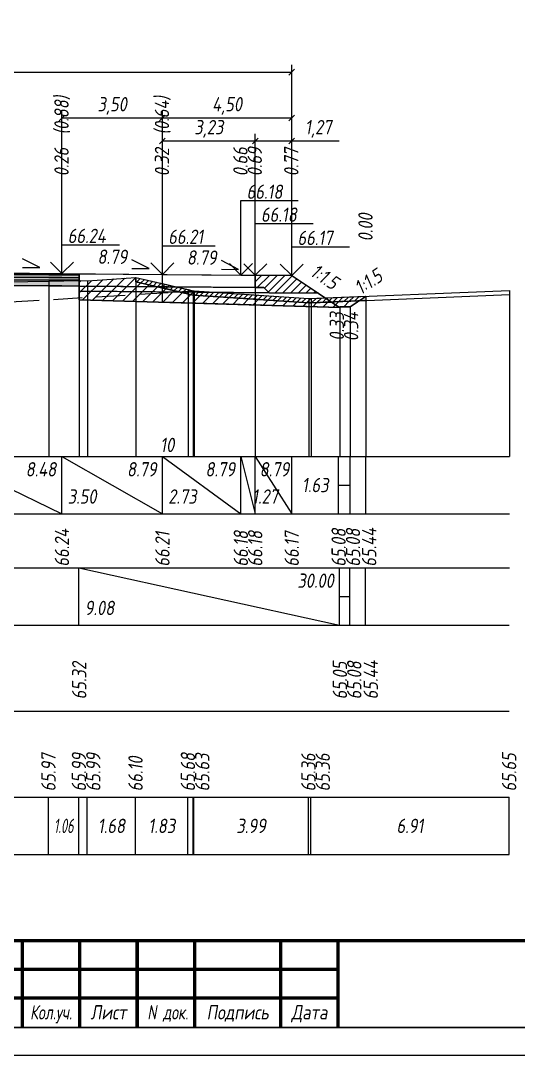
# Model space of a CAD drawing. Extents: x -717 to 1451, y -133302 to 233.
# Drawn here: x 209.7 to 296.3, y -125013.4 to -124833 of the extents above; entities that cross this region are included whole.
import ezdxf
from ezdxf.enums import TextEntityAlignment as Align

# ---------------------------------------------------------------- set-up
doc = ezdxf.new("R2010")
doc.units = 0
doc.linetypes.add('штриховая', pattern=[0.75, 0.5, -0.25])
for name, color, linetype in [('Зарамочное оформление', 7, 'Continuous'), ('Интерполированный поперечник', 2, 'Continuous'), ('Код_510', 7, 'Continuous'), ('Код_514', 1, 'Continuous'), ('Код_516', 1, 'Continuous'), ('Контур_0', 7, 'Continuous'), ('Контур_2564', 7, 'Continuous'), ('Контур_2660', 7, 'Continuous'), ('Контур_2665', 7, 'Continuous'), ('Контур_400', 7, 'Continuous'), ('Контур_508', 7, 'Continuous'), ('Контур_512', 7, 'Continuous'), ('Контур_513', 7, 'Continuous'), ('Красный поперечник', 1, 'Continuous'), ('Объём_2501', 7, 'Continuous'), ('Объём_2564', 7, 'Continuous'), ('Объём_2650', 7, 'Continuous'), ('Объём_2660', 7, 'Continuous'), ('Объём_2661', 7, 'Continuous'), ('Объём_2662', 7, 'Continuous'), ('Объём_2663', 7, 'Continuous'), ('Объём_2664', 7, 'Continuous'), ('Объём_2665', 7, 'Continuous'), ('Объём_2666', 7, 'Continuous'), ('Объём_2667', 7, 'Continuous'), ('Объём_2668', 7, 'Continuous'), ('Объём_2669', 7, 'Continuous'), ('Объём_2675', 7, 'Continuous'), ('Объём_2753', 7, 'Continuous'), ('Откосы', 7, 'Continuous'), ('Отметки покрытия', 7, 'Continuous'), ('Рабочие отметки', 7, 'Continuous'), ('Рабочие отметки доп.', 7, 'Continuous'), ('Слои выравнивания', 7, 'Continuous'), ('Таблица', 7, 'Continuous'), ('Уклоны проезжей части', 7, 'Continuous'), ('Черный поперечник', 3, 'Continuous')]:
    doc.layers.add(name, color=color, linetype=linetype)
for name, color, linetype, true_color in [('Контур_2540', 2, 'Continuous', 0xffff00), ('Контур_2560', 2, 'Continuous', 0xffff00), ('Контур_2561', 7, 'Continuous', 0xff8040), ('Контур_2562', 3, 'Continuous', 0x00ff00), ('Контур_2563', 7, 'Continuous', 0xff8000), ('Контур_2570', 7, 'Continuous', 0x80ff00), ('Контур_2725', 7, 'Continuous', 0x323232), ('Контур_2736', 4, 'Continuous', 0x00ffff), ('Контур_2737', 4, 'Continuous', 0x00ffff), ('Контур_2738', 4, 'Continuous', 0x00ffff), ('Контур_2739', 4, 'Continuous', 0x00ffff), ('Контур_2741', 4, 'Continuous', 0x00ffff), ('Контур_2742', 4, 'Continuous', 0x00ffff), ('Контур_2743', 4, 'Continuous', 0x00ffff), ('Контур_2744', 7, 'Continuous', 0xa4ffff), ('Контур_2745', 7, 'Continuous', 0xa4ffff), ('Контур_2747', 4, 'Continuous', 0x00ffff), ('Контур_2748', 4, 'Continuous', 0x00ffff), ('Контур_2749', 4, 'Continuous', 0x00ffff), ('Контур_2750', 4, 'Continuous', 0x00ffff), ('Контур_2751', 4, 'Continuous', 0x00ffff), ('Контур_2752', 4, 'Continuous', 0x00ffff), ('Контур_2760', 7, 'Continuous', 0x323232), ('Контур_2761', 7, 'Continuous', 0x323232), ('Контур_2762', 7, 'Continuous', 0x323232), ('Контур_2763', 7, 'Continuous', 0x323232), ('Контур_402', 7, 'Continuous', 0xff6464), ('Контур_703', 4, 'Continuous', 0x00ffff), ('Контур_705', 4, 'Continuous', 0x00ffff), ('Контур_707', 4, 'Continuous', 0x00ffff), ('Контур_720', 131, 'Continuous', 0xaaffff), ('Объём_2500', 7, 'Continuous', 0xc0c0c0), ('Объём_2520', 7, 'Continuous', 0x80ffff), ('Объём_2540', 2, 'Continuous', 0xffff00), ('Объём_2560', 2, 'Continuous', 0xffff00), ('Объём_2561', 7, 'Continuous', 0xff8040), ('Объём_2562', 3, 'Continuous', 0x00ff00), ('Объём_2563', 7, 'Continuous', 0xff8000), ('Объём_2570', 7, 'Continuous', 0x80ff00), ('Объём_2600', 7, 'Continuous', 0x808000), ('Объём_2746', 2, 'Continuous', 0xffff00)]:
    doc.layers.add(name, color=color, linetype=linetype, true_color=true_color)
doc.styles.get("Standard").update_dxf_attribs({"font": 'txt', "height": 2.5})
doc.styles.add('М', font='romand.shx', dxfattribs={"width": 0.8, "oblique": 10, "height": 2.5})
doc.dimstyles.new('ISO-25', dxfattribs={"dimtxt": 2.5, "dimasz": 2.5, "dimexe": 1.25, "dimexo": 0.625, "dimtad": 1, "dimtxsty": 'Standard', "dimcen": 2.5, "dimadec": 0, "dimazin": 0, "dimtfac": 1, "dimtmove": 0, "dimatfit": 3, "dimfxl": 1, "dimarcsym": 0})

# ---------------------------------------------------------------- blocks, each defined once
blk = doc.blocks.new('Штамп')
at = {"linetype": 'Continuous'}
blk.add_wipeout([(199.95, -411.25), (384.95, -411.25), (384.95, -426.25), (199.95, -426.25)], dxfattribs=at).dxf.layer = 'Зарамочное оформление'
at = {"layer": 'Зарамочное оформление', "linetype": 'Continuous', "lineweight": -3, "const_width": 0.6, "flags": 128}
for points in [[(199.95, -426.25), (199.95, -411.25), (384.95, -411.25)], [(209.95, -411.25), (209.95, -426.25)], [(219.95, -411.25), (219.95, -426.25)], [(229.95, -411.25), (229.95, -426.25)], [(239.95, -411.25), (239.95, -426.25)], [(254.95, -411.25), (254.95, -426.25)], [(264.95, -411.25), (264.95, -426.25)], [(374.95, -411.25), (374.95, -426.25)], [(199.95, -416.25), (264.95, -416.25)], [(374.95, -418.25), (384.95, -418.25)], [(199.95, -421.25), (264.95, -421.25)]]:
    blk.add_lwpolyline(points, dxfattribs=at)
at = {"linetype": 'Continuous', "insert": (319.95, -419.17), "char_height": 5, "width": 110, "attachment_point": 5, "style": 'М'}
blk.add_mtext('{\\Q10;\\W0.8;43/23-Р-ЗП2-1}', dxfattribs=at)
at = {"layer": 'Зарамочное оформление', "linetype": 'Continuous', "style": 'М', "oblique": 10}
for s, width, p in [('Лист', 0.8, (379.95, -414.66)), ('Изм.', 0.8, (204.95, -423.75)), ('Кол.уч.', 0.7, (214.95, -423.75)), ('Лист', 0.8, (224.95, -423.75)), ('N док.', 0.7, (235.28, -423.75)), ('Подпись', 0.8, (247.45, -423.75)), ('Дата', 0.8, (259.95, -423.75))]:
    blk.add_text(s, height=2.5, dxfattribs=dict(at, width=width)).set_placement(p, align=Align.MIDDLE_CENTER)
blk = doc.blocks.new('шифр')
blk.add_blockref('Штамп', (0, -124642))
blk = doc.blocks.new('_Oblique')
at = {"color": 0, "linetype": 'ByBlock', "lineweight": -2}
blk.add_line((-0.5, -0.5), (0.5, 0.5), dxfattribs=at)
blk = doc.blocks.new('*D3948')
at = {"color": 0, "lineweight": -2, "transparency": 16777216}
for p, q in [((250.51, -124876.85), (250.51, -124852.76)), ((256.87, -124876.91), (256.87, -124852.76)), ((250.51, -124854.01), (256.87, -124854.01)), ((256.87, -124854.01), (265.13, -124854.01))]:
    blk.add_line(p, q, dxfattribs=at)
at = {"layer": 'Defpoints', "color": 0, "transparency": 16777216}
for p in [(256.87, -124854.01), (250.51, -124877.48), (256.87, -124877.53)]:
    blk.add_point(p, dxfattribs=at)
at = {"color": 0, "lineweight": -2, "transparency": 16777216, "rotation": 180}
blk.add_blockref('_Oblique', (250.51, -124854.01), dxfattribs=at)
at = {"color": 0, "lineweight": -2, "transparency": 16777216}
blk.add_blockref('_Oblique', (256.87, -124854.01), dxfattribs=at)
at = {"color": 0, "transparency": 16777216, "insert": (261.5, -124851.89), "char_height": 2.5, "width": 9.1667, "attachment_point": 5, "style": 'М'}
blk.add_mtext('1,27', dxfattribs=at)
blk = doc.blocks.new('*D3950')
at = {"color": 0, "lineweight": -2, "transparency": 16777216}
for p, q in [((234.35, -124876.71), (234.35, -124852.76)), ((250.51, -124876.85), (250.51, -124852.76)), ((234.35, -124854.01), (250.51, -124854.01))]:
    blk.add_line(p, q, dxfattribs=at)
at = {"layer": 'Defpoints', "color": 0, "transparency": 16777216}
for p in [(250.51, -124854.01), (234.35, -124877.34), (250.51, -124877.48)]:
    blk.add_point(p, dxfattribs=at)
at = {"color": 0, "lineweight": -2, "transparency": 16777216, "rotation": 180}
blk.add_blockref('_Oblique', (234.35, -124854.01), dxfattribs=at)
at = {"color": 0, "lineweight": -2, "transparency": 16777216}
blk.add_blockref('_Oblique', (250.51, -124854.01), dxfattribs=at)
at = {"color": 0, "transparency": 16777216, "insert": (242.43, -124851.89), "char_height": 2.5, "width": 10, "attachment_point": 5, "style": 'М'}
blk.add_mtext('3,23', dxfattribs=at)
blk = doc.blocks.new('*D3952')
at = {"color": 0, "lineweight": -2, "transparency": 16777216}
for p, q in [((216.85, -124876.56), (216.85, -124848.76)), ((234.35, -124876.71), (234.35, -124848.76)), ((234.35, -124850.01), (216.85, -124850.01))]:
    blk.add_line(p, q, dxfattribs=at)
at = {"layer": 'Defpoints', "color": 0, "transparency": 16777216}
for p in [(216.85, -124850.01), (216.85, -124877.18), (234.35, -124877.34)]:
    blk.add_point(p, dxfattribs=at)
at = {"color": 0, "lineweight": -2, "transparency": 16777216, "rotation": 180}
blk.add_blockref('_Oblique', (216.85, -124850.01), dxfattribs=at)
at = {"color": 0, "lineweight": -2, "transparency": 16777216}
blk.add_blockref('_Oblique', (234.35, -124850.01), dxfattribs=at)
at = {"color": 0, "transparency": 16777216, "insert": (225.6, -124847.89), "char_height": 2.5, "width": 9.5833, "attachment_point": 5, "style": 'М'}
blk.add_mtext('3,50', dxfattribs=at)
blk = doc.blocks.new('*D3953')
at = {"color": 0, "lineweight": -2, "transparency": 16777216}
for p, q in [((234.35, -124876.71), (234.35, -124848.76)), ((256.87, -124876.91), (256.87, -124848.76)), ((256.87, -124850.01), (234.35, -124850.01))]:
    blk.add_line(p, q, dxfattribs=at)
at = {"layer": 'Defpoints', "color": 0, "transparency": 16777216}
for p in [(234.35, -124850.01), (234.35, -124877.34), (256.87, -124877.53)]:
    blk.add_point(p, dxfattribs=at)
at = {"color": 0, "lineweight": -2, "transparency": 16777216, "rotation": 180}
blk.add_blockref('_Oblique', (234.35, -124850.01), dxfattribs=at)
at = {"color": 0, "lineweight": -2, "transparency": 16777216}
blk.add_blockref('_Oblique', (256.87, -124850.01), dxfattribs=at)
at = {"color": 0, "transparency": 16777216, "insert": (245.61, -124847.89), "char_height": 2.5, "width": 9.5833, "attachment_point": 5, "style": 'М'}
blk.add_mtext('4,50', dxfattribs=at)
blk = doc.blocks.new('*D3955')
at = {"color": 0, "lineweight": -2, "transparency": 16777216}
for p, q in [((120.12, -124878.37), (120.12, -124840.76)), ((120.12, -124842.01), (256.87, -124842.01)), ((256.87, -124876.91), (256.87, -124840.76))]:
    blk.add_line(p, q, dxfattribs=at)
at = {"layer": 'Defpoints', "color": 0, "transparency": 16777216}
for p in [(256.87, -124842.01), (256.87, -124877.53), (120.12, -124879)]:
    blk.add_point(p, dxfattribs=at)
at = {"color": 0, "lineweight": -2, "transparency": 16777216, "rotation": 180}
blk.add_blockref('_Oblique', (120.12, -124842.01), dxfattribs=at)
at = {"color": 0, "lineweight": -2, "transparency": 16777216}
blk.add_blockref('_Oblique', (256.87, -124842.01), dxfattribs=at)
at = {"color": 0, "transparency": 16777216, "insert": (188.5, -124839.89), "char_height": 2.5, "width": 12.5, "attachment_point": 5, "style": 'М'}
blk.add_mtext('27,35', dxfattribs=at)

msp = doc.modelspace()

# ---------------------------------------------------------------- linework, layer by layer
at = {"flags": 128}
msp.add_lwpolyline([(-30.054, -125013.421), (389.946, -125013.421), (389.946, -124716.421), (-30.054, -124716.421)], close=True, dxfattribs=at)
at = {"const_width": 0.6, "flags": 128}
msp.add_lwpolyline([(-10.054, -125008.421), (384.946, -125008.421), (384.946, -124721.421), (-10.054, -124721.421)], close=True, dxfattribs=at)

# ---------------------------------------------------------------- next in the draw order: block references
msp.add_blockref('шифр', (0, 59.829))

# ---------------------------------------------------------------- next in the draw order: hatches: boundary and pattern name
at = {"layer": 'Объём_2563'}
h = msp.add_hatch(dxfattribs=at)
h.set_pattern_fill('ANSI31', color=256, scale=0.3)
h.paths.add_polyline_path([(136.349, -124880.407), (135.429, -124881.327), (114.713, -124881.788), (120.121, -124878.183), (122.833, -124877.864), (122.833, -124878.364), (122.333, -124878.364), (122.333, -124879.364), (123.733, -124879.364), (123.733, -124878.797), (132.728, -124878.619), (132.728, -124879.158), (134.128, -124879.158), (134.128, -124878.537), (136.949, -124878.41), (136.95, -124879.224), (136.45, -124879.225), (136.451, -124880.225), (137.849, -124880.223), (137.849, -124880.373)])
h.paths.add_polyline_path([(252.011, -124879.58), (250.511, -124879.566), (250.511, -124877.416), (256.871, -124877.472), (261.508, -124880.563), (252.919, -124880.488)])
at = {"layer": 'Объём_2570'}
h = msp.add_hatch(dxfattribs=at)
h.set_pattern_fill('ANSI31', color=256, scale=0.2)
h.paths.add_polyline_path([(120.651, -124881.12), (119.297, -124881.622), (105, -124886.409), (105, -124885.659), (119.297, -124880.872), (120.651, -124880.37)])
h.paths.add_polyline_path([(269.797, -124881.838), (259.829, -124882.249), (239.728, -124880.884), (229.718, -124878.542), (229.718, -124877.792), (239.728, -124880.134), (259.829, -124881.499), (269.797, -124881.088)])
at = {"layer": 'Объём_2600'}
h = msp.add_hatch(dxfattribs=at)
h.set_pattern_fill('ANSI31', color=6, scale=0.4)
h.paths.add_polyline_path([(110.588, -124884.538), (105, -124888.263), (98.249, -124888.669)])
h.paths.add_polyline_path([(137.849, -124882.742), (113.796, -124883.464), (119.297, -124881.622), (120.651, -124881.12), (120.651, -124880.37), (122.643, -124880.228), (134.396, -124879.097), (134.896, -124879.847), (137.849, -124879.792)])
h.paths.add_polyline_path([(267.046, -124882.922), (265.267, -124882.922), (265.267, -124883.07), (219.856, -124881.707), (219.856, -124878.342), (221.31, -124878.378), (229.718, -124877.792), (229.718, -124878.542), (239.728, -124880.884), (259.829, -124882.249), (268.598, -124881.888)])
h = msp.add_hatch(dxfattribs=at)
h.set_pattern_fill('HONEY', color=5, scale=0.3)
h.paths.add_polyline_path([(95.614, -124889.551), (95.614, -124888.828), (98.249, -124888.669)])
h.paths.add_polyline_path([(110.588, -124884.538), (112.124, -124883.514), (113.796, -124883.464)])
h.paths.add_polyline_path([(268.598, -124881.888), (269.797, -124881.088), (269.797, -124881.838)])
at = {"layer": 'Слои выравнивания'}
for color, points in [(2, [(196.099, -124876.945), (214.547, -124877.101), (216.849, -124877.12), (219.856, -124877.147), (219.856, -124877.397), (216.849, -124877.37), (214.547, -124877.351), (196.099, -124877.195)]), (3, [(196.099, -124877.195), (214.547, -124877.351), (216.849, -124877.37), (219.856, -124877.397), (219.856, -124877.847), (216.849, -124877.82), (214.547, -124877.801), (196.099, -124877.645)]), (4, [(196.099, -124877.645), (214.547, -124877.801), (216.849, -124877.82), (219.856, -124877.847), (219.856, -124878.297), (216.849, -124878.27), (214.547, -124878.251), (196.099, -124878.095)]), (5, [(196.099, -124878.095), (214.547, -124878.251), (216.849, -124878.27), (219.856, -124878.297), (219.856, -124879.297), (216.849, -124879.27), (214.547, -124879.251), (196.099, -124879.095)])]:
    msp.add_hatch(color=color, dxfattribs=at).paths.add_polyline_path(points)

# ---------------------------------------------------------------- next in the draw order: linework, layer by layer
at = {"layer": 'Интерполированный поперечник', "linetype": 'штриховая', "ltscale": 10, "flags": 128}
msp.add_lwpolyline([(95.614, -124888.828), (239.786, -124880.155)], dxfattribs=at)
at = {"layer": 'Код_510'}
for p, q in [((214.493, -124978.421), (214.493, -124968.421)), ((219.802, -124978.421), (219.802, -124968.421)), ((221.256, -124978.421), (221.256, -124968.421)), ((229.663, -124978.421), (229.663, -124968.421)), ((238.79, -124978.421), (238.79, -124968.421)), ((239.674, -124978.421), (239.674, -124968.421)), ((239.827, -124978.421), (239.827, -124968.421)), ((259.775, -124978.421), (259.775, -124968.421)), ((260.183, -124978.421), (260.183, -124968.421)), ((294.743, -124978.421), (294.743, -124968.421))]:
    msp.add_line(p, q, dxfattribs=at)
at = {"layer": 'Код_514'}
for p, q in [((196.099, -124909), (216.849, -124919)), ((216.849, -124919), (216.849, -124909)), ((216.849, -124909), (234.349, -124919)), ((234.349, -124919), (234.349, -124909)), ((234.349, -124909), (248.011, -124919)), ((248.011, -124919), (248.011, -124909)), ((248.011, -124909), (250.511, -124919)), ((250.511, -124919), (250.511, -124909)), ((250.511, -124909), (256.871, -124919)), ((256.871, -124919), (256.871, -124909)), ((265.046, -124919), (265.046, -124909)), ((267.046, -124919), (267.046, -124909)), ((269.797, -124919), (269.797, -124909)), ((265.046, -124914), (267.046, -124914))]:
    msp.add_line(p, q, dxfattribs=at)
at = {"layer": 'Код_516'}
for p, q in [((219.802, -124938.421), (219.802, -124928.421)), ((219.802, -124928.421), (265.213, -124938.421)), ((265.213, -124938.421), (265.213, -124928.421)), ((265.213, -124938.421), (265.213, -124928.421)), ((266.992, -124938.421), (266.992, -124928.421)), ((269.743, -124938.421), (269.743, -124928.421)), ((265.213, -124933.421), (266.992, -124933.421))]:
    msp.add_line(p, q, dxfattribs=at)
at = {"layer": 'Контур_0', "flags": 128}
for points in [[(219.856, -124877.147), (250.511, -124877.416), (250.511, -124879.566), (219.856, -124879.297), (219.856, -124877.147), (219.856, -124877.147)], [(256.871, -124877.472), (262.734, -124881.381), (262.734, -124881.381), (262.734, -124881.381), (262.734, -124881.381), (262.734, -124881.381), (262.734, -124881.381), (262.734, -124881.381), (262.734, -124881.381), (262.734, -124881.381), (262.734, -124881.381), (262.734, -124881.381), (262.734, -124881.381), (262.734, -124881.381), (262.734, -124881.381), (265.046, -124882.922)], [(256.871, -124877.472), (262.734, -124881.381), (262.734, -124881.381), (262.734, -124881.381), (262.734, -124881.381), (262.734, -124881.381), (262.734, -124881.381), (262.734, -124881.381), (262.734, -124881.381), (262.734, -124881.381), (262.734, -124881.381), (262.734, -124881.381), (262.734, -124881.381), (262.734, -124881.381), (262.734, -124881.381), (265.046, -124882.922), (267.046, -124882.922), (269.797, -124881.088), (269.797, -124881.088), (269.797, -124881.088), (269.797, -124881.088), (269.797, -124881.088), (269.797, -124881.088), (269.797, -124881.088), (269.797, -124881.088), (269.797, -124881.088), (269.797, -124881.088), (269.797, -124881.088), (269.797, -124881.088), (269.797, -124881.088)]]:
    msp.add_lwpolyline(points, dxfattribs=at)
at = {"layer": 'Контур_0', "color": 250, "flags": 128}
for points in [[(234.349, -124879.424), (252.011, -124879.58), (252.919, -124880.488), (219.856, -124880.197), (219.856, -124879.297), (234.349, -124879.424), (234.349, -124879.424)], [(250.511, -124879.566), (252.011, -124879.58), (252.919, -124880.488), (261.508, -124880.563)]]:
    msp.add_lwpolyline(points, dxfattribs=at)
at = {"layer": 'Контур_2540', "flags": 128}
msp.add_lwpolyline([(261.508, -124880.563), (265.267, -124883.07), (219.856, -124881.707), (219.856, -124880.201), (261.508, -124880.563), (261.508, -124880.563)], dxfattribs=at)
at = {"layer": 'Контур_2560', "flags": 128}
msp.add_lwpolyline([(250.511, -124877.416), (256.871, -124877.472), (256.871, -124877.472), (256.871, -124877.472)], dxfattribs=at)
at = {"layer": 'Контур_2561', "flags": 128}
msp.add_lwpolyline([(250.511, -124877.416), (250.511, -124877.416), (256.871, -124877.472), (256.871, -124877.472), (250.511, -124877.416)], dxfattribs=at)
at = {"layer": 'Контур_2562', "flags": 128}
msp.add_lwpolyline([(256.871, -124877.472), (256.871, -124877.472), (256.871, -124877.472), (256.871, -124877.472), (256.871, -124877.472)], dxfattribs=at)
at = {"layer": 'Контур_2563', "color": 250, "flags": 128}
msp.add_lwpolyline([(252.011, -124879.58), (250.511, -124879.566), (250.511, -124877.416), (256.871, -124877.472), (261.508, -124880.563), (252.919, -124880.488), (252.011, -124879.58), (252.011, -124879.58)], dxfattribs=at)
at = {"layer": 'Контур_2564', "flags": 128}
msp.add_lwpolyline([(250.511, -124877.416), (256.871, -124877.472)], dxfattribs=at)
at = {"layer": 'Контур_2570', "flags": 128}
msp.add_lwpolyline([(80, -124889.75), (95.588, -124889.56), (95.588, -124889.56), (119.297, -124881.622), (120.651, -124881.12), (120.651, -124880.37), (122.643, -124880.228), (134.396, -124879.097), (134.896, -124879.847), (140.032, -124879.751), (170.583, -124879.096), (196.099, -124878.72), (214.547, -124878.448), (219.856, -124878.342), (221.31, -124878.378), (229.718, -124877.792), (229.718, -124878.542), (238.844, -124880.681), (239.728, -124880.884), (239.728, -124880.884), (239.881, -124880.893), (259.829, -124882.249), (260.237, -124882.234), (294.797, -124880.803)], dxfattribs=at)
at = {"layer": 'Контур_2660', "flags": 128}
msp.add_lwpolyline([(219.856, -124881.707), (265.267, -124883.07)], dxfattribs=at)
at = {"layer": 'Контур_2665', "flags": 128}
msp.add_lwpolyline([(256.871, -124877.472), (256.871, -124877.472)], dxfattribs=at)
at = {"layer": 'Контур_2725', "flags": 128}
msp.add_lwpolyline([(137.849, -124880.373), (140.032, -124880.325), (140.349, -124880.318), (157.849, -124879.929), (170.583, -124879.645), (175.349, -124879.539), (196.099, -124879.095), (214.547, -124879.251), (216.849, -124879.27), (219.856, -124879.297)], dxfattribs=at)
at = {"layer": 'Контур_2736', "flags": 128}
for points in [[(256.871, -124877.472), (262.734, -124881.381)], [(262.734, -124881.381), (265.046, -124882.922)]]:
    msp.add_lwpolyline(points, dxfattribs=at)
at = {"layer": 'Контур_2737', "flags": 128}
msp.add_lwpolyline([(262.734, -124881.381), (262.734, -124881.381)], dxfattribs=at)
at = {"layer": 'Контур_2738', "flags": 128}
msp.add_lwpolyline([(262.734, -124881.381), (262.734, -124881.381)], dxfattribs=at)
at = {"layer": 'Контур_2739', "flags": 128}
msp.add_lwpolyline([(262.734, -124881.381), (262.734, -124881.381)], dxfattribs=at)
at = {"layer": 'Контур_2741', "flags": 128}
msp.add_lwpolyline([(269.797, -124881.088), (269.797, -124881.088)], dxfattribs=at)
at = {"layer": 'Контур_2742', "flags": 128}
msp.add_lwpolyline([(269.797, -124881.088), (269.797, -124881.088)], dxfattribs=at)
at = {"layer": 'Контур_2743', "flags": 128}
msp.add_lwpolyline([(269.797, -124881.088), (269.797, -124881.088)], dxfattribs=at)
at = {"layer": 'Контур_2744', "flags": 128}
msp.add_lwpolyline([(269.797, -124881.088), (269.797, -124881.088)], dxfattribs=at)
msp.add_lwpolyline([(269.797, -124881.088), (269.797, -124881.088)], dxfattribs=at)
msp.add_lwpolyline([(269.797, -124881.088), (269.797, -124881.088)], dxfattribs=at)
msp.add_lwpolyline([(269.797, -124881.088), (269.797, -124881.088)], dxfattribs=at)
msp.add_lwpolyline([(269.797, -124881.088), (269.797, -124881.088)], dxfattribs=at)
msp.add_lwpolyline([(269.797, -124881.088), (269.797, -124881.088)], dxfattribs=at)
at = {"layer": 'Контур_2745', "flags": 128}
msp.add_lwpolyline([(262.734, -124881.381), (262.734, -124881.381)], dxfattribs=at)
msp.add_lwpolyline([(262.734, -124881.381), (262.734, -124881.381)], dxfattribs=at)
msp.add_lwpolyline([(262.734, -124881.381), (262.734, -124881.381)], dxfattribs=at)
msp.add_lwpolyline([(262.734, -124881.381), (262.734, -124881.381)], dxfattribs=at)
msp.add_lwpolyline([(262.734, -124881.381), (262.734, -124881.381)], dxfattribs=at)
msp.add_lwpolyline([(262.734, -124881.381), (262.734, -124881.381)], dxfattribs=at)
at = {"layer": 'Контур_2747', "flags": 128}
msp.add_lwpolyline([(262.734, -124881.381), (262.734, -124881.381)], dxfattribs=at)
at = {"layer": 'Контур_2748', "flags": 128}
msp.add_lwpolyline([(262.734, -124881.381), (262.734, -124881.381)], dxfattribs=at)
at = {"layer": 'Контур_2749', "flags": 128}
msp.add_lwpolyline([(262.734, -124881.381), (262.734, -124881.381)], dxfattribs=at)
at = {"layer": 'Контур_2750', "flags": 128}
msp.add_lwpolyline([(269.797, -124881.088), (269.797, -124881.088)], dxfattribs=at)
at = {"layer": 'Контур_2751', "flags": 128}
msp.add_lwpolyline([(269.797, -124881.088), (269.797, -124881.088)], dxfattribs=at)
at = {"layer": 'Контур_2752', "flags": 128}
msp.add_lwpolyline([(269.797, -124881.088), (269.797, -124881.088)], dxfattribs=at)
at = {"layer": 'Контур_2760', "flags": 128}
msp.add_lwpolyline([(137.849, -124878.223), (140.032, -124878.175), (140.349, -124878.168), (157.849, -124877.779), (170.583, -124877.495), (175.349, -124877.389), (196.099, -124876.945), (214.547, -124877.101), (216.849, -124877.12), (219.856, -124877.147)], dxfattribs=at)
at = {"layer": 'Контур_2761', "flags": 128}
msp.add_lwpolyline([(137.849, -124878.473), (140.032, -124878.425), (140.349, -124878.418), (157.849, -124878.029), (170.583, -124877.745), (175.349, -124877.639), (196.099, -124877.195), (214.547, -124877.351), (216.849, -124877.37), (219.856, -124877.397)], dxfattribs=at)
at = {"layer": 'Контур_2762', "flags": 128}
msp.add_lwpolyline([(137.849, -124878.923), (140.032, -124878.875), (140.349, -124878.868), (157.849, -124878.479), (170.583, -124878.195), (175.349, -124878.089), (196.099, -124877.645), (214.547, -124877.801), (216.849, -124877.82), (219.856, -124877.847)], dxfattribs=at)
at = {"layer": 'Контур_2763', "flags": 128}
msp.add_lwpolyline([(137.849, -124879.373), (140.032, -124879.325), (140.349, -124879.318), (157.849, -124878.929), (170.583, -124878.645), (175.349, -124878.539), (196.099, -124878.095), (214.547, -124878.251), (216.849, -124878.27), (219.856, -124878.297)], dxfattribs=at)
at = {"layer": 'Контур_400', "flags": 128}
msp.add_lwpolyline([(196.099, -124876.945), (216.849, -124877.12), (234.349, -124877.274), (234.349, -124877.274), (234.349, -124877.274), (234.349, -124877.274), (248.011, -124877.394), (248.011, -124877.394), (250.511, -124877.416)], dxfattribs=at)
at = {"layer": 'Контур_402', "flags": 128}
msp.add_lwpolyline([(112.124, -124883.514), (137.849, -124882.742), (137.849, -124880.373), (175.349, -124879.539), (196.099, -124879.095), (216.849, -124879.27), (219.856, -124879.297), (219.856, -124881.707), (265.267, -124883.07)], dxfattribs=at)
at = {"layer": 'Контур_508', "flags": 128}
msp.add_lwpolyline([(105, -124888.263), (112.124, -124883.514), (137.849, -124882.742), (137.849, -124880.373), (175.349, -124879.539), (196.099, -124879.095), (216.849, -124879.27), (219.856, -124879.297), (219.856, -124881.707), (265.267, -124883.07), (265.267, -124882.922), (267.046, -124882.922), (269.797, -124881.088)], dxfattribs=at)
at = {"layer": 'Контур_512', "flags": 128}
msp.add_lwpolyline([(219.856, -124881.707), (265.267, -124883.07), (265.267, -124882.922), (267.046, -124882.922), (269.797, -124881.088)], dxfattribs=at)
at = {"layer": 'Контур_513', "flags": 128}
msp.add_lwpolyline([(105, -124888.263), (112.124, -124883.514), (137.849, -124882.742), (137.849, -124880.373), (175.349, -124879.539), (196.099, -124879.095), (216.849, -124879.27), (219.856, -124879.297), (219.856, -124881.707), (265.267, -124883.07), (265.267, -124882.922), (267.046, -124882.922), (269.797, -124881.088)], dxfattribs=at)
at = {"layer": 'Контур_703', "flags": 128}
msp.add_lwpolyline([(256.871, -124877.472), (262.734, -124881.381)], dxfattribs=at)
at = {"layer": 'Контур_705', "flags": 128}
msp.add_lwpolyline([(262.734, -124881.381), (262.734, -124881.381)], dxfattribs=at)
at = {"layer": 'Контур_707', "flags": 128}
msp.add_lwpolyline([(267.046, -124882.922), (269.797, -124881.088)], dxfattribs=at)
at = {"layer": 'Контур_720', "flags": 128}
msp.add_lwpolyline([(265.046, -124882.922), (267.046, -124882.922)], dxfattribs=at)
at = {"layer": 'Красный поперечник'}
for p, q in [((196.099, -124876.945), (216.849, -124877.12)), ((216.849, -124877.12), (234.349, -124877.274)), ((234.349, -124877.274), (248.011, -124877.394)), ((248.011, -124877.394), (250.511, -124877.416)), ((250.511, -124877.416), (256.871, -124877.472)), ((256.871, -124877.472), (265.046, -124882.922)), ((219.856, -124881.707), (219.856, -124909)), ((267.046, -124882.922), (269.797, -124881.088)), ((269.797, -124881.088), (269.797, -124909)), ((265.046, -124882.922), (267.046, -124882.922)), ((265.267, -124882.922), (265.267, -124909)), ((265.267, -124883.07), (265.267, -124909)), ((267.046, -124882.922), (267.046, -124909))]:
    msp.add_line(p, q, dxfattribs=at)
at = {"layer": 'Объём_2500', "flags": 128}
for points in [[(219.856, -124877.147), (250.511, -124877.416), (250.511, -124879.566), (219.856, -124879.297), (219.856, -124877.147), (219.856, -124877.147)], [(234.349, -124877.274), (250.511, -124877.416), (250.511, -124879.566), (234.349, -124879.424), (234.349, -124877.274)]]:
    msp.add_lwpolyline(points, dxfattribs=at)
at = {"layer": 'Объём_2501', "flags": 128}
for points in [[(196.099, -124876.945), (216.849, -124877.12), (234.349, -124877.274), (234.349, -124877.274), (234.349, -124877.274), (234.349, -124877.274), (248.011, -124877.394), (248.011, -124877.394), (250.511, -124877.416)], [(234.349, -124877.274), (248.011, -124877.394), (248.011, -124877.394), (250.511, -124877.416)]]:
    msp.add_lwpolyline(points, dxfattribs=at)
at = {"layer": 'Объём_2520', "color": 250, "flags": 128}
for points in [[(234.349, -124879.424), (252.011, -124879.58), (252.919, -124880.488), (219.856, -124880.197), (219.856, -124879.297), (234.349, -124879.424), (234.349, -124879.424)], [(234.349, -124879.424), (252.011, -124879.58), (252.919, -124880.488), (234.349, -124880.324), (234.349, -124879.424)]]:
    msp.add_lwpolyline(points, dxfattribs=at)
at = {"layer": 'Объём_2540', "flags": 128}
for points in [[(261.508, -124880.563), (265.267, -124883.07), (219.856, -124881.707), (219.856, -124880.201), (261.508, -124880.563), (261.508, -124880.563)], [(234.349, -124880.327), (261.508, -124880.563), (261.508, -124880.563), (261.508, -124880.563), (265.267, -124883.07), (234.349, -124882.142), (234.349, -124880.327)]]:
    msp.add_lwpolyline(points, dxfattribs=at)
at = {"layer": 'Объём_2560', "flags": 128}
msp.add_lwpolyline([(250.511, -124877.416), (256.871, -124877.472), (256.871, -124877.472), (256.871, -124877.472)], dxfattribs=at)
msp.add_lwpolyline([(250.511, -124877.416), (256.871, -124877.472), (256.871, -124877.472), (256.871, -124877.472)], dxfattribs=at)
at = {"layer": 'Объём_2561', "flags": 128}
msp.add_lwpolyline([(250.511, -124877.416), (250.511, -124877.416), (256.871, -124877.472), (256.871, -124877.472), (250.511, -124877.416)], dxfattribs=at)
msp.add_lwpolyline([(250.511, -124877.416), (250.511, -124877.416), (256.871, -124877.472), (256.871, -124877.472), (250.511, -124877.416)], dxfattribs=at)
at = {"layer": 'Объём_2562', "flags": 128}
msp.add_lwpolyline([(256.871, -124877.472), (256.871, -124877.472), (256.871, -124877.472), (256.871, -124877.472), (256.871, -124877.472)], dxfattribs=at)
msp.add_lwpolyline([(256.871, -124877.472), (256.871, -124877.472), (256.871, -124877.472), (256.871, -124877.472), (256.871, -124877.472)], dxfattribs=at)
at = {"layer": 'Объём_2563', "color": 250, "flags": 128}
msp.add_lwpolyline([(252.011, -124879.58), (250.511, -124879.566), (250.511, -124877.416), (256.871, -124877.472), (261.508, -124880.563), (252.919, -124880.488), (252.011, -124879.58), (252.011, -124879.58)], dxfattribs=at)
msp.add_lwpolyline([(252.011, -124879.58), (250.511, -124879.566), (250.511, -124877.416), (256.871, -124877.472), (261.508, -124880.563), (252.919, -124880.488), (252.011, -124879.58), (252.011, -124879.58)], dxfattribs=at)
at = {"layer": 'Объём_2564', "flags": 128}
msp.add_lwpolyline([(250.511, -124877.416), (256.871, -124877.472)], dxfattribs=at)
msp.add_lwpolyline([(250.511, -124877.416), (256.871, -124877.472)], dxfattribs=at)
at = {"layer": 'Объём_2570', "flags": 128}
for points in [[(80, -124889), (95.588, -124888.81), (119.297, -124880.872), (120.651, -124880.37), (122.643, -124880.228), (134.396, -124879.097), (134.896, -124879.847), (140.032, -124879.751), (170.583, -124879.096), (196.099, -124878.72), (214.547, -124878.448), (219.856, -124878.342), (221.31, -124878.378), (229.718, -124877.792), (238.844, -124879.931), (239.728, -124880.134), (239.881, -124880.143), (259.829, -124881.499), (260.237, -124881.484), (294.797, -124880.053)], [(269.797, -124881.838), (259.829, -124882.249), (239.728, -124880.884), (229.718, -124878.542), (229.718, -124877.792), (239.728, -124880.134), (259.829, -124881.499), (269.797, -124881.088), (269.797, -124881.838), (269.797, -124881.838)], [(234.349, -124878.876), (239.728, -124880.134), (259.829, -124881.499), (269.797, -124881.088), (269.797, -124881.838), (269.797, -124881.838), (269.797, -124881.838), (259.829, -124882.249), (239.728, -124880.884), (234.349, -124879.626), (234.349, -124878.876)]]:
    msp.add_lwpolyline(points, dxfattribs=at)
at = {"layer": 'Объём_2600', "flags": 128}
msp.add_lwpolyline([(268.598, -124881.888), (269.797, -124881.088), (269.797, -124881.838), (268.598, -124881.888), (268.598, -124881.888)], dxfattribs=at)
at = {"layer": 'Объём_2600', "color": 5, "flags": 128}
msp.add_lwpolyline([(268.598, -124881.888), (269.797, -124881.088), (269.797, -124881.838), (268.598, -124881.888), (268.598, -124881.888)], dxfattribs=at)
at = {"layer": 'Объём_2650', "color": 6, "flags": 128}
msp.add_lwpolyline([(267.046, -124882.922), (265.267, -124882.922), (265.267, -124883.07), (219.856, -124881.707), (219.856, -124878.342), (221.31, -124878.378), (229.718, -124877.792), (229.718, -124878.542), (239.728, -124880.884), (259.829, -124882.249), (268.598, -124881.888), (267.046, -124882.922), (267.046, -124882.922)], dxfattribs=at)
at = {"layer": 'Объём_2650', "flags": 128}
msp.add_lwpolyline([(234.349, -124879.626), (239.728, -124880.884), (259.829, -124882.249), (268.598, -124881.888), (267.046, -124882.922), (267.046, -124882.922), (267.046, -124882.922), (265.267, -124882.922), (265.267, -124883.07), (234.349, -124882.142), (234.349, -124879.626)], dxfattribs=at)
at = {"layer": 'Объём_2660', "flags": 128}
for points in [[(219.856, -124881.707), (265.267, -124883.07)], [(234.349, -124882.142), (265.267, -124883.07)]]:
    msp.add_lwpolyline(points, dxfattribs=at)
at = {"layer": 'Объём_2661', "flags": 128}
msp.add_lwpolyline([(256.871, -124877.472), (262.734, -124881.381), (265.046, -124882.922)], dxfattribs=at)
msp.add_lwpolyline([(256.871, -124877.472), (262.734, -124881.381), (265.046, -124882.922)], dxfattribs=at)
at = {"layer": 'Объём_2662', "flags": 128}
msp.add_lwpolyline([(267.046, -124882.922), (269.797, -124881.088)], dxfattribs=at)
msp.add_lwpolyline([(267.046, -124882.922), (269.797, -124881.088)], dxfattribs=at)
at = {"layer": 'Объём_2663', "flags": 128}
msp.add_lwpolyline([(265.046, -124882.922), (267.046, -124882.922)], dxfattribs=at)
msp.add_lwpolyline([(265.046, -124882.922), (267.046, -124882.922)], dxfattribs=at)
at = {"layer": 'Объём_2664', "flags": 128}
msp.add_lwpolyline([(265.046, -124882.922), (267.046, -124882.922)], dxfattribs=at)
msp.add_lwpolyline([(265.046, -124882.922), (267.046, -124882.922)], dxfattribs=at)
at = {"layer": 'Объём_2665', "flags": 128}
msp.add_lwpolyline([(256.871, -124877.472), (256.871, -124877.472)], dxfattribs=at)
msp.add_lwpolyline([(256.871, -124877.472), (256.871, -124877.472)], dxfattribs=at)
at = {"layer": 'Объём_2666', "flags": 128}
for points in [[(256.871, -124877.472), (262.734, -124881.381)], [(256.871, -124877.472), (262.734, -124881.381)], [(262.734, -124881.381), (265.046, -124882.922)], [(262.734, -124881.381), (265.046, -124882.922)]]:
    msp.add_lwpolyline(points, dxfattribs=at)
at = {"layer": 'Объём_2667', "flags": 128}
for points in [[(262.734, -124881.381), (262.734, -124881.381)], [(262.734, -124881.381), (262.734, -124881.381)], [(269.797, -124881.088), (269.797, -124881.088)], [(269.797, -124881.088), (269.797, -124881.088)]]:
    msp.add_lwpolyline(points, dxfattribs=at)
at = {"layer": 'Объём_2668', "flags": 128}
for points in [[(262.734, -124881.381), (262.734, -124881.381)], [(262.734, -124881.381), (262.734, -124881.381)], [(269.797, -124881.088), (269.797, -124881.088)], [(269.797, -124881.088), (269.797, -124881.088)]]:
    msp.add_lwpolyline(points, dxfattribs=at)
at = {"layer": 'Объём_2669', "flags": 128}
for points in [[(262.734, -124881.381), (262.734, -124881.381)], [(262.734, -124881.381), (262.734, -124881.381)], [(269.797, -124881.088), (269.797, -124881.088)], [(269.797, -124881.088), (269.797, -124881.088)]]:
    msp.add_lwpolyline(points, dxfattribs=at)
at = {"layer": 'Объём_2675', "flags": 128}
for points in [[(262.734, -124881.381), (262.734, -124881.381)], [(262.734, -124881.381), (262.734, -124881.381)], [(262.734, -124881.381), (262.734, -124881.381)], [(262.734, -124881.381), (262.734, -124881.381)], [(262.734, -124881.381), (262.734, -124881.381)], [(262.734, -124881.381), (262.734, -124881.381)], [(262.734, -124881.381), (262.734, -124881.381)], [(262.734, -124881.381), (262.734, -124881.381)], [(262.734, -124881.381), (262.734, -124881.381)], [(262.734, -124881.381), (262.734, -124881.381)], [(262.734, -124881.381), (262.734, -124881.381)], [(262.734, -124881.381), (262.734, -124881.381)], [(269.797, -124881.088), (269.797, -124881.088)], [(269.797, -124881.088), (269.797, -124881.088)], [(269.797, -124881.088), (269.797, -124881.088)], [(269.797, -124881.088), (269.797, -124881.088)], [(269.797, -124881.088), (269.797, -124881.088)], [(269.797, -124881.088), (269.797, -124881.088)], [(269.797, -124881.088), (269.797, -124881.088)], [(269.797, -124881.088), (269.797, -124881.088)], [(269.797, -124881.088), (269.797, -124881.088)], [(269.797, -124881.088), (269.797, -124881.088)], [(269.797, -124881.088), (269.797, -124881.088)], [(269.797, -124881.088), (269.797, -124881.088)]]:
    msp.add_lwpolyline(points, dxfattribs=at)
at = {"layer": 'Объём_2746', "flags": 128}
for points in [[(265.046, -124882.922), (265.267, -124882.922), (265.267, -124883.07), (219.856, -124881.707), (219.856, -124878.342), (221.31, -124878.378), (229.718, -124877.792), (229.718, -124878.542), (239.728, -124880.884), (259.829, -124882.249), (263.793, -124882.087), (265.046, -124882.922), (265.046, -124882.922)], [(234.349, -124879.626), (239.728, -124880.884), (259.829, -124882.249), (263.793, -124882.087), (265.046, -124882.922), (265.046, -124882.922), (265.046, -124882.922), (265.267, -124882.922), (265.267, -124883.07), (234.349, -124882.142), (234.349, -124879.626)]]:
    msp.add_lwpolyline(points, dxfattribs=at)
at = {"layer": 'Объём_2753', "flags": 128}
msp.add_lwpolyline([(219.856, -124877.147), (219.856, -124877.147)], dxfattribs=at)
at = {"layer": 'Отметки покрытия', "color": 1}
for p, q in [((248.011, -124877.394), (248.011, -124864.416)), ((248.011, -124864.416), (257.99, -124864.416)), ((250.511, -124877.416), (250.511, -124868.416)), ((250.511, -124868.416), (260.586, -124868.416)), ((216.849, -124877.12), (216.849, -124872.12)), ((216.849, -124872.12), (226.869, -124872.12)), ((234.349, -124877.274), (234.349, -124872.274)), ((234.349, -124872.274), (243.512, -124872.274)), ((256.871, -124877.472), (256.871, -124872.472)), ((256.871, -124872.472), (266.92, -124872.472)), ((216.849, -124877.12), (214.849, -124875.12)), ((216.849, -124877.12), (218.849, -124875.12)), ((234.349, -124877.274), (232.349, -124875.274)), ((234.349, -124877.274), (236.349, -124875.274)), ((248.011, -124877.394), (246.011, -124875.394)), ((248.011, -124877.394), (250.011, -124875.394)), ((250.511, -124877.416), (248.511, -124875.416)), ((250.511, -124877.416), (252.511, -124875.416)), ((256.871, -124877.472), (254.871, -124875.472)), ((256.871, -124877.472), (258.871, -124875.472))]:
    msp.add_line(p, q, dxfattribs=at)
at = {"layer": 'Слои выравнивания'}
for p, q in [((219.856, -124877.147), (219.856, -124909)), ((250.511, -124877.416), (250.511, -124909))]:
    msp.add_line(p, q, dxfattribs=at)
at = {"layer": 'Слои выравнивания', "color": 2, "flags": 128}
msp.add_lwpolyline([(196.099, -124876.945), (214.547, -124877.101), (216.849, -124877.12), (219.856, -124877.147), (219.856, -124877.397), (216.849, -124877.37), (214.547, -124877.351), (196.099, -124877.195)], close=True, dxfattribs=at)
at = {"layer": 'Слои выравнивания', "color": 3, "flags": 128}
msp.add_lwpolyline([(196.099, -124877.195), (214.547, -124877.351), (216.849, -124877.37), (219.856, -124877.397), (219.856, -124877.847), (216.849, -124877.82), (214.547, -124877.801), (196.099, -124877.645)], close=True, dxfattribs=at)
at = {"layer": 'Слои выравнивания', "color": 4, "flags": 128}
msp.add_lwpolyline([(196.099, -124877.645), (214.547, -124877.801), (216.849, -124877.82), (219.856, -124877.847), (219.856, -124878.297), (216.849, -124878.27), (214.547, -124878.251), (196.099, -124878.095)], close=True, dxfattribs=at)
at = {"layer": 'Слои выравнивания', "color": 5, "flags": 128}
msp.add_lwpolyline([(196.099, -124878.095), (214.547, -124878.251), (216.849, -124878.27), (219.856, -124878.297), (219.856, -124879.297), (216.849, -124879.27), (214.547, -124879.251), (196.099, -124879.095)], close=True, dxfattribs=at)
at = {"layer": 'Таблица'}
for p, q in [((80, -124909), (294.797, -124909)), ((80, -124919), (294.797, -124919)), ((80, -124928.421), (294.797, -124928.421)), ((79.946, -124938.421), (294.743, -124938.421)), ((79.946, -124953.421), (294.743, -124953.421)), ((79.946, -124968.421), (294.743, -124968.421)), ((79.946, -124978.421), (294.743, -124978.421))]:
    msp.add_line(p, q, dxfattribs=at)
at = {"layer": 'Уклоны проезжей части', "color": 1, "flags": 128}
for points in [[(209.983, -124876.062), (212.983, -124876.088), (209.995, -124874.562)], [(229.033, -124876.228), (232.033, -124876.254), (229.046, -124874.728)], [(244.614, -124876.365), (247.614, -124876.391), (244.627, -124874.865)]]:
    msp.add_lwpolyline(points, dxfattribs=at)
at = {"layer": 'Черный поперечник', "color": 7}
for p, q in [((229.718, -124877.792), (229.718, -124909)), ((214.547, -124878.448), (214.547, -124909)), ((219.856, -124878.342), (219.856, -124909)), ((221.31, -124878.378), (221.31, -124909)), ((238.844, -124879.931), (238.844, -124909)), ((294.797, -124880.053), (294.797, -124909)), ((239.728, -124880.134), (239.728, -124909)), ((239.881, -124880.143), (239.881, -124909)), ((259.829, -124881.499), (259.829, -124909)), ((260.237, -124881.484), (260.237, -124909))]:
    msp.add_line(p, q, dxfattribs=at)

# ---------------------------------------------------------------- next in the draw order: texts
at = {"layer": 'Код_510', "style": 'М', "oblique": 10, "width": 0.8}
for s, p in [('65.97', (214.493, -124967.421)), ('65.99', (219.802, -124967.421)), ('65.99', (222.302, -124967.421)), ('66.10', (229.663, -124967.421)), ('65.68', (238.79, -124967.421)), ('65.63', (241.29, -124967.421)), ('65.36', (259.775, -124967.421)), ('65.36', (262.275, -124967.421)), ('65.65', (294.743, -124967.421))]:
    msp.add_text(s, height=2.5, rotation=90, dxfattribs=at).set_placement(p, align=Align.MIDDLE_LEFT)
at = {"layer": 'Код_510', "style": 'М', "oblique": 10}
for s, width, p in [('1.06', 0.6, (217.147, -124973.421)), ('1.68', 0.8, (225.459, -124973.421)), ('1.83', 0.8, (234.227, -124973.421)), ('3.99', 0.8, (249.801, -124973.421)), ('6.91', 0.8, (277.463, -124973.421))]:
    msp.add_text(s, height=2.5, dxfattribs=dict(at, width=width)).set_placement(p, align=Align.MIDDLE_CENTER)
at = {"layer": 'Код_514', "style": 'М', "oblique": 10, "width": 0.8}
for s, p in [('8.48', (215.849, -124910)), ('8.79', (233.349, -124910)), ('8.79', (247.011, -124910)), ('8.79', (256.458, -124910))]:
    msp.add_text(s, height=2.5, dxfattribs=at).set_placement(p, align=Align.TOP_RIGHT)
msp.add_text('1.63', height=2.5, dxfattribs=at).set_placement((260.959, -124914), align=Align.MIDDLE_CENTER)
for s, p in [('3.50', (217.849, -124918)), ('2.73', (235.349, -124918)), ('1.27', (249.955, -124918))]:
    msp.add_text(s, height=2.5, dxfattribs=at).set_placement(p, align=Align.BOTTOM_LEFT)
for s, p in [('65.08', (265.046, -124928.238)), ('65.08', (267.546, -124928.238)), ('65.44', (270.359, -124928.238)), ('66.24', (216.849, -124928.238)), ('66.21', (234.349, -124928.238)), ('66.18', (248.011, -124928.238)), ('66.18', (250.511, -124928.238)), ('66.17', (256.871, -124928.238))]:
    msp.add_text(s, height=2.5, rotation=90, dxfattribs=at).set_placement(p, align=Align.MIDDLE_LEFT)
at = {"layer": 'Код_516', "style": 'М', "oblique": 10, "width": 0.8}
msp.add_text('30.00', height=2.5, dxfattribs=at).set_placement((264.213, -124929.421), align=Align.TOP_RIGHT)
msp.add_text('9.08', height=2.5, dxfattribs=at).set_placement((220.802, -124937.421), align=Align.BOTTOM_LEFT)
for s, p in [('65.32', (219.856, -124951.371)), ('65.05', (265.267, -124951.371)), ('65.08', (267.767, -124951.371)), ('65.44', (270.64, -124951.371))]:
    msp.add_text(s, height=2.5, rotation=90, dxfattribs=at).set_placement(p, align=Align.MIDDLE_LEFT)
at = {"layer": 'Откосы', "color": 1, "style": 'М', "oblique": 10, "width": 0.8}
for rotation, p in [(326.30994, (261.514, -124879.365)), (33.69007, (271.344, -124880.192))]:
    msp.add_text('1:1.5', height=2.5, rotation=rotation, dxfattribs=at).set_placement(p, align=Align.BOTTOM_CENTER)
at = {"layer": 'Отметки покрытия', "color": 1, "style": 'М', "oblique": 10, "width": 0.8}
for s, p in [('66.18', (249.011, -124864.857)), ('66.18', (251.511, -124868.857)), ('66.24', (217.849, -124872.561)), ('66.21', (235.349, -124872.715)), ('66.17', (257.871, -124872.913))]:
    msp.add_text(s, height=2.5, dxfattribs=at).set_placement(p, align=Align.BOTTOM_LEFT)
at = {"layer": 'Рабочие отметки', "color": 1, "style": 'М', "oblique": 10, "width": 0.8}
for s, p in [('0.26', (216.771, -124860.166)), ('0.32', (234.271, -124860.166)), ('0.66', (247.933, -124860.166)), ('0.69', (250.433, -124860.166)), ('0.77', (256.793, -124860.166)), ('0.00', (269.719, -124871.519))]:
    msp.add_text(s, height=2.5, rotation=90, dxfattribs=at).set_placement(p, align=Align.MIDDLE_LEFT)
for s, p in [('0.33', (264.718, -124883.853)), ('0.34', (267.218, -124883.853))]:
    msp.add_text(s, height=2.5, rotation=90, dxfattribs=at).set_placement(p, align=Align.MIDDLE_RIGHT)
at = {"layer": 'Рабочие отметки доп.', "color": 1, "style": 'М', "oblique": 10, "width": 0.8}
for s, p in [('(0.88)', (216.771, -124852.866)), ('(0.64)', (234.271, -124852.866))]:
    msp.add_text(s, height=2.5, rotation=90, dxfattribs=at).set_placement(p, align=Align.MIDDLE_LEFT)
at = {"layer": 'Слои выравнивания', "style": 'М', "oblique": 10, "width": 0.8}
msp.add_text('10', height=2.5, dxfattribs=at).set_placement((235.184, -124909), align=Align.BOTTOM_CENTER)
at = {"layer": 'Уклоны проезжей части', "color": 1, "style": 'М', "oblique": 10, "width": 0.8}
for s, rotation, p in [('8.79', 359.49622, (225.608, -124876.197)), ('8.79', 359.49622, (241.189, -124876.334)), ('1:1.5', 326.30994, (261.514, -124879.365)), ('1:1.5', 33.69007, (271.344, -124880.192))]:
    msp.add_text(s, height=2.5, rotation=rotation, dxfattribs=at).set_placement(p, align=Align.BOTTOM_CENTER)

# ---------------------------------------------------------------- next in the draw order: dimensions: what is measured, and where the dimension line sits
at = {"color": 5}
for base, p1, p2, picture, middle in [((256.871, -124842.007), (120.121, -124878.995), (256.871, -124877.535), '*D3955', (188.496, -124839.894)), ((250.511, -124854.007), (234.349, -124877.337), (250.511, -124877.479), '*D3950', (242.43, -124851.894)), ((256.871, -124854.007), (250.511, -124877.479), (256.871, -124877.535), '*D3948', (261.501, -124851.894))]:
    dim = msp.add_linear_dim(base=base, p1=p1, p2=p2, angle=180, dimstyle='ISO-25', override={"dimasz": 1, "dimlfac": 0.2, "dimzin": 0, "dimtxsty": 'М', "dimblk1": 'Oblique', "dimblk2": 'Oblique', "dimsah": 1}, dxfattribs=at)
    dim.commit()
    dim.dimension.update_dxf_attribs({"geometry": picture, "text_midpoint": middle})
for base, p1, p2, picture, middle in [((216.849, -124850.007), (234.349, -124877.337), (216.849, -124877.183), '*D3952', (225.599, -124847.894)), ((234.349, -124850.007), (256.871, -124877.535), (234.349, -124877.337), '*D3953', (245.61, -124847.894))]:
    dim = msp.add_linear_dim(base=base, p1=p1, p2=p2, dimstyle='ISO-25', override={"dimasz": 1, "dimlfac": 0.2, "dimzin": 0, "dimtxsty": 'М', "dimblk1": 'Oblique', "dimblk2": 'Oblique', "dimsah": 1}, dxfattribs=at)
    dim.commit()
    dim.dimension.update_dxf_attribs({"geometry": picture, "text_midpoint": middle})

doc.saveas('drawing.dxf')
